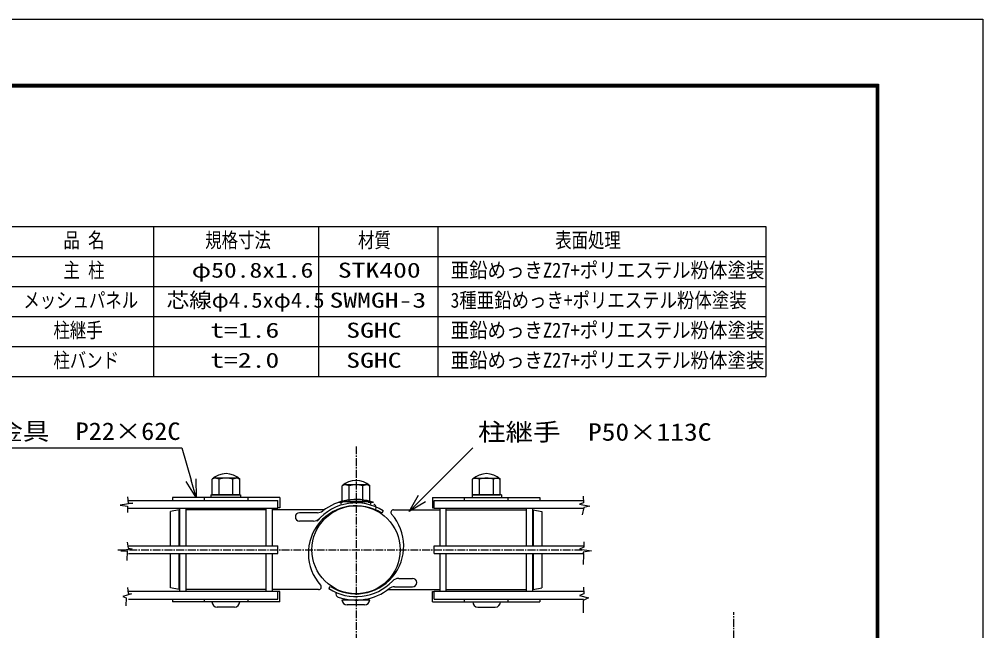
# Model space of a CAD drawing. Units: millimetres, scale not verified. Extents: x -1676 to 4264, y -2100 to 2100.
# Drawn here: x 2413 to 4264, y 925 to 2100 of the extents above; entities that cross this region are included whole.
import ezdxf
from ezdxf.enums import TextEntityAlignment as Align

# ---------------------------------------------------------------- set-up
doc = ezdxf.new("R2010")
doc.units = ezdxf.units.MM
doc.header["$LTSCALE"] = 20
doc.linetypes.add('USER2', pattern=[1.125, 0.75, -0.125, 0.125, -0.125])
for name, color, linetype, lineweight in [('0-2_1', 7, 'Continuous', 25), ('0-3_0', 7, 'Continuous', 25), ('0-4_EXTCNT-L', 1, 'Continuous', 25), ('0-6_2', 7, 'Continuous', 25)]:
    doc.layers.add(name, color=color, linetype=linetype, lineweight=lineweight)
doc.styles.add('ＭＳ ゴシック', font='')
doc.styles.get('ＭＳ ゴシック').set_extended_font_data('MS Gothic')

# ---------------------------------------------------------------- blocks, each defined once
blk = doc.blocks.new('_Open30')
at = {"layer": '0-3_0', "color": 4}
blk.add_line((0, 0), (-20, 0), dxfattribs=at)
blk.add_lwpolyline([(-20, 5.36), (0, 0), (-20, -5.36)], dxfattribs=at)

msp = doc.modelspace()

# ---------------------------------------------------------------- linework, layer by layer
at = {"layer": '0-2_1', "color": 4, "linetype": 'USER2'}
for p, q in [((3060.12, 1278.75), (3060.12, 509.77)), ((2601.87, 1080.28), (3497.02, 1080.28)), ((3785.43, 504.88), (3785.43, 960.06))]:
    msp.add_line(p, q, dxfattribs=at)
at = {"layer": '0-2_1'}
for p, q in [((2780.88, 1185.6), (2780.88, 1180.6)), ((2780.88, 1185.6), (2837.55, 1185.6)), ((2837.55, 1185.6), (2837.55, 1180.6)), ((3339.36, 1185.6), (3282.69, 1185.6)), ((3282.69, 1185.6), (3282.69, 1180.6)), ((3339.36, 1185.6), (3339.36, 1180.6)), ((2622.56, 1175.11), (2909.79, 1175.11)), ((2909.79, 1160.11), (2909.79, 1175.11)), ((3033.89, 1171.3), (3025.28, 1171.3)), ((3030.61, 1172.74), (3087.28, 1172.74)), ((3030.61, 1172.74), (3030.61, 1167.74)), ((3091.94, 1171.3), (3083.33, 1171.3)), ((3087.28, 1172.74), (3087.28, 1167.74)), ((3209.79, 1175.11), (3497.02, 1175.11)), ((3209.79, 1160.11), (3209.79, 1175.11)), ((2622.56, 1160.11), (2909.79, 1160.11)), ((2719.79, 1156.95), (2703.13, 1153.61)), ((2703.13, 1087.78), (2703.13, 1153.61)), ((2719.79, 1087.78), (2719.79, 1156.95)), ((2720.46, 1160.71), (2720.46, 1087.78)), ((2732.46, 1160.71), (2732.46, 1087.78)), ((2887.13, 1156.95), (2732.46, 1156.95)), ((2887.13, 1087.78), (2887.13, 1160.71)), ((2899.13, 1087.78), (2899.13, 1160.71)), ((2998.58, 1156.95), (2899.13, 1156.95)), ((2985.72, 1151.45), (2951.18, 1151.45)), ((3112.09, 1154.97), (3109.03, 1150.6)), ((3131.64, 1156.95), (3220.46, 1156.95)), ((3209.79, 1160.11), (3497.02, 1160.11)), ((3220.46, 1160.11), (3220.46, 1087.78)), ((3232.46, 1160.11), (3232.46, 1087.78)), ((3232.46, 1156.95), (3387.12, 1156.95)), ((3387.13, 1087.78), (3387.12, 1160.11)), ((3399.13, 1087.78), (3399.12, 1160.11)), ((3399.79, 1156.95), (3399.79, 1087.78)), ((3399.79, 1156.95), (3416.46, 1153.61)), ((3416.46, 1153.61), (3416.46, 1087.78)), ((2977.81, 1135.35), (2951.18, 1135.35)), ((2622.56, 1087.78), (2909.79, 1087.78)), ((2909.79, 1072.78), (2909.79, 1087.78)), ((3209.79, 1087.78), (3497.02, 1087.78)), ((3209.79, 1072.78), (3209.79, 1087.78)), ((2622.56, 1072.78), (2909.79, 1072.78)), ((2703.13, 1006.95), (2703.13, 1072.78)), ((2719.79, 1003.61), (2719.79, 1072.78)), ((2720.46, 1072.78), (2720.46, 1000.45)), ((2732.46, 1072.78), (2732.46, 1006.08)), ((2887.13, 1003.9), (2887.13, 1072.78)), ((2899.13, 1006.22), (2899.12, 1072.78)), ((3209.79, 1072.78), (3497.02, 1072.78)), ((3220.46, 1072.78), (3220.46, 1005.29)), ((3387.13, 1005.19), (3387.13, 1072.78)), ((3399.13, 1004.84), (3399.13, 1072.78)), ((3399.79, 1072.78), (3399.79, 1003.61)), ((3416.46, 1072.78), (3416.46, 1006.95)), ((3141.77, 1025.21), (3168.41, 1025.21)), ((2622.56, 1000.45), (2909.79, 1000.45)), ((2719.79, 1003.61), (2703.13, 1006.95)), ((2732.46, 1006.08), (2732.46, 1000.45)), ((2887.13, 1003.61), (2732.46, 1003.61)), ((2887.13, 1000.45), (2887.13, 1003.9)), ((2899.13, 1000.45), (2899.13, 1006.22)), ((2987.94, 1003.61), (2899.13, 1003.61)), ((2909.79, 985.45), (2909.79, 1000.45)), ((3007.49, 1005.59), (3010.55, 1009.96)), ((3121, 1003.61), (3220.46, 1003.61)), ((3133.86, 1009.11), (3168.41, 1009.11)), ((3209.79, 1000.45), (3497.02, 1000.45)), ((3209.79, 985.45), (3209.79, 1000.45)), ((3220.46, 1005.29), (3220.46, 1000.45)), ((3232.46, 1003.61), (3387.13, 1003.61)), ((3387.13, 1000.45), (3387.13, 1005.19)), ((3399.13, 1000.45), (3399.13, 1004.84)), ((3399.79, 1003.61), (3416.46, 1006.95)), ((2622.56, 985.45), (2909.79, 985.45)), ((3209.79, 985.45), (3497.02, 985.45))]:
    msp.add_line(p, q, dxfattribs=at)
at = {"layer": '0-2_1', "color": 4}
for p, q in [((2631.16, 1170.01), (2606.48, 1165.76)), ((2620.95, 1181.93), (2621.8, 1170.01)), ((2621.8, 1170.01), (2631.16, 1170.01)), ((2620.1, 1095.11), (2621.8, 1083.19)), ((3497.53, 1095.28), (3497.53, 1085.06)), ((3512, 1078.25), (3495.82, 1075.7)), ((3495.82, 1075.7), (3496.68, 1071.44)), ((3496.68, 1071.44), (3495.82, 1051.86)), ((2620.95, 1007.44), (2621.8, 996.37)), ((3496.68, 1008.44), (3497.53, 995.67)), ((2628.61, 995.52), (2611.58, 990.42)), ((2621.8, 996.37), (2628.61, 995.52)), ((3497.53, 995.67), (3489.01, 992.26)), ((3495.82, 982.9), (3495.82, 959.06))]:
    msp.add_line(p, q, dxfattribs=at)
for points in [[(3495.82, 1182.97), (3496.68, 1170.2), (3489.01, 1167.64), (3508.6, 1164.24), (3497.53, 1161.68), (3494.12, 1147.21)], [(2606.48, 1165.76), (2620.95, 1164.05), (2620.95, 1152.14)], [(2621.8, 1083.19), (2629.46, 1082.34), (2608.18, 1078.09)], [(2608.18, 1078.09), (2620.1, 1077.24), (2619.25, 1059.36)], [(3497.53, 1085.06), (3489.01, 1081.65), (3512, 1078.25)], [(2611.58, 990.42), (2618.39, 987.86), (2617.54, 972.54)], [(3489.01, 992.26), (3506.04, 988), (3495.82, 982.9)]]:
    msp.add_lwpolyline(points, dxfattribs=at)
at = {"layer": '0-2_1'}
msp.add_lwpolyline([(3232.46, 1072.78), (3232.46, 1004.76), (3232.46, 1000.45)], dxfattribs=at)
msp.add_circle((3059.79, 1080.28), 84.67, dxfattribs=at)
for centre, radius, start, end in [((2786.85, 1221.24), 3.33, 269.99984, 351.77771), ((2833.04, 1221.24), 3.33, 188.21078, 269.9999), ((3036.58, 1208.38), 3.33, 270, 351.77787), ((3082.77, 1208.38), 3.33, 188.21094, 270.00006), ((3287.2, 1221.24), 3.33, 270.00005, 351.78918), ((3333.39, 1221.24), 3.33, 188.22224, 270.00012), ((3059.79, 1073.28), 97, 57.37257, 140.21863), ((3059.79, 1073.28), 103.67, 70.695, 127.99264), ((3059.79, 1079.56), 91.33, 79.27688, 100.30576), ((3091.86, 1161.26), 6.67, 335.00104, 70.69495), ((2951.18, 1143.4), 8.05, 90, 270), ((3059.79, 1073.28), 91.67, 57.51066, 221.9879), ((2985.72, 1168.11), 16.67, 270, 307.99445), ((3059.79, 1087.28), 91.67, 237.51083, 41.98755), ((3131.64, 1151.95), 5, 90, 221.98676), ((2977.81, 1152.01), 16.67, 270, 316.15961), ((3059.79, 1087.28), 97, 237.37265, 316.15848), ((3141.77, 1008.55), 16.67, 90, 136.15803), ((3168.41, 1017.16), 8.05, 270, 90), ((2987.94, 1008.61), 5, 270, 41.98926), ((3059.79, 1087.28), 103.67, 250.69507, 307.99307), ((3133.86, 992.45), 16.67, 90, 127.99289), ((3027.72, 995.73), 6.67, 155.00094, 250.69502)]:
    msp.add_arc(centre, radius, start, end, dxfattribs=at)
at = {"layer": '0-3_0'}
for p, q in [((2294.86, 1701.62), (3846.67, 1701.62)), ((2670.66, 1701.62), (2670.66, 1413.14)), ((2987.9, 1701.62), (2987.9, 1413.14)), ((3217.15, 1701.62), (3217.15, 1413.14)), ((3846.67, 1701.62), (3846.67, 1413.14)), ((2294.86, 1643.93), (3846.67, 1643.93)), ((2294.86, 1586.23), (3846.67, 1586.23)), ((2294.86, 1528.53), (3846.67, 1528.53)), ((2294.86, 1470.83), (3846.67, 1470.83)), ((2294.86, 1413.14), (3846.67, 1413.14)), ((2913.42, 1180.6), (2707.42, 1180.6)), ((2707.42, 1180.6), (2707.42, 1175.11)), ((2768.42, 1175.11), (2768.42, 1180.6)), ((2837.55, 1180.6), (2780.88, 1180.6)), ((2852.42, 1175.11), (2852.42, 1180.6)), ((2913.42, 1180.6), (2913.42, 1160.6)), ((3206.82, 1180.6), (3412.82, 1180.6)), ((3206.82, 1180.6), (3206.82, 1160.6)), ((3267.82, 1175.11), (3267.82, 1180.6)), ((3282.69, 1180.6), (3339.36, 1180.6)), ((3351.82, 1175.11), (3351.82, 1180.6)), ((3412.82, 1180.6), (3412.82, 1175.11)), ((2913.42, 1160.6), (2910.45, 1160.6)), ((3206.82, 1160.6), (3209.79, 1160.6)), ((2720.46, 1003.61), (2719.79, 1003.61)), ((2913.42, 999.96), (2910.45, 999.96)), ((2913.42, 979.96), (2913.42, 999.96)), ((3206.82, 999.96), (3209.79, 999.96)), ((3206.82, 979.96), (3206.82, 999.96)), ((3399.13, 1003.61), (3399.79, 1003.61)), ((2707.42, 985.45), (2707.42, 979.96)), ((2768.42, 979.96), (2768.42, 985.45)), ((2852.42, 979.96), (2852.42, 985.45)), ((3032.72, 983.77), (3085.99, 983.77)), ((3267.82, 979.96), (3267.82, 985.45)), ((3351.82, 979.96), (3351.82, 985.45)), ((3412.82, 985.45), (3412.82, 979.96)), ((2913.42, 979.96), (2707.42, 979.96)), ((2836.29, 979.96), (2782.96, 979.96)), ((2826.34, 970.03), (2792.91, 970.03)), ((3076.07, 974.64), (3042.64, 974.64)), ((3206.82, 979.96), (3412.82, 979.96)), ((3283.95, 979.96), (3337.28, 979.96)), ((3293.9, 970.03), (3327.33, 970.03))]:
    msp.add_line(p, q, dxfattribs=at)
at = {"layer": '0-3_0', "color": 3}
msp.add_lwpolyline([(-1676.36, 2100), (4263.64, 2100), (4263.64, -2100), (-1676.36, -2100)], close=True, dxfattribs=at)
at = {"layer": '0-3_0'}
for points in [[(-1476.36, 1975), (4063.64, 1975), (4063.64, -1975), (-1476.36, -1975)], [(-1475.11, 1973.75), (4062.39, 1973.75), (4062.39, -1973.75), (-1475.11, -1973.75)], [(-1473.86, 1972.5), (4061.14, 1972.5), (4061.14, -1972.5), (-1473.86, -1972.5)], [(-1472.61, 1971.25), (4059.89, 1971.25), (4059.89, -1971.25), (-1472.61, -1971.25)], [(-1471.36, 1970), (4058.64, 1970), (4058.64, -1970), (-1471.36, -1970)]]:
    msp.add_lwpolyline(points, close=True, dxfattribs=at)
for centre, radius, start, end in [((2809.97, 1187.95), 38.59, 46.28845, 133.71123), ((3310.27, 1187.95), 38.59, 46.28873, 133.7115), ((3059.7, 1175.09), 38.59, 46.28861, 133.71139), ((3042.64, 984.6), 9.95, 184.74641, 270), ((3076.07, 984.6), 9.95, 270, 355.25359), ((2792.91, 979.98), 9.95, 180.14714, 269.99984), ((2826.34, 979.98), 9.95, 269.99984, 359.85295), ((3293.9, 979.98), 9.95, 180.147, 270.00012), ((3327.33, 979.98), 9.95, 270.00012, 359.85282)]:
    msp.add_arc(centre, radius, start, end, dxfattribs=at)
at = {"layer": '0-4_EXTCNT-L', "color": 4}
msp.add_line((3284.15, 1276.21), (3186.66, 1178.72), dxfattribs=at)
msp.add_lwpolyline([(2214.48, 1276.21), (2725.16, 1276.21), (2742.75, 1214.27)], dxfattribs=at)
at = {"layer": '0-6_2'}
for p, q in [((2783.3, 1185.96), (2783.3, 1215.84)), ((2787, 1217.91), (2783.43, 1215.85)), ((2833.06, 1217.91), (2786.87, 1217.91)), ((2796.63, 1185.96), (2796.63, 1215.84)), ((2823.3, 1185.96), (2823.3, 1215.84)), ((2833.06, 1217.91), (2836.63, 1215.84)), ((2836.63, 1185.96), (2836.63, 1215.84)), ((3036.6, 1205.04), (3033.03, 1202.98)), ((3082.79, 1205.04), (3036.6, 1205.04)), ((3082.79, 1205.04), (3086.36, 1202.98)), ((3287.18, 1217.91), (3283.61, 1215.84)), ((3283.61, 1185.96), (3283.61, 1215.84)), ((3287.18, 1217.91), (3333.37, 1217.91)), ((3296.94, 1185.96), (3296.94, 1215.84)), ((3323.61, 1185.96), (3323.61, 1215.84)), ((3333.24, 1217.91), (3336.81, 1215.85)), ((3336.94, 1185.96), (3336.94, 1215.84)), ((2836.63, 1185.96), (2783.3, 1185.96)), ((3033.03, 1173.1), (3033.03, 1202.98)), ((3046.36, 1173.1), (3046.36, 1202.98)), ((3073.03, 1173.1), (3073.03, 1202.98)), ((3086.36, 1173.1), (3086.36, 1202.98)), ((3283.61, 1185.96), (3336.94, 1185.96)), ((3086.36, 1173.1), (3033.03, 1173.1)), ((3046.02, 991.41), (3046.02, 990.15)), ((3072.69, 991.63), (3072.69, 990.15))]:
    msp.add_line(p, q, dxfattribs=at)
for centre, radius, start, end in [((2786.87, 1193.8), 24.11, 66.12571, 90.00011), ((2809.95, 1173.85), 44.06, 72.36196, 107.59179), ((2833.06, 1193.8), 24.11, 89.99984, 113.89236), ((3036.6, 1180.94), 24.11, 66.12587, 90.00027), ((3059.68, 1160.99), 44.06, 72.36212, 107.59195), ((3082.79, 1180.94), 24.11, 90, 113.89252), ((3287.18, 1193.8), 24.11, 66.1076, 90.00012), ((3310.29, 1173.85), 44.06, 72.40817, 107.63799), ((3333.37, 1193.8), 24.11, 89.99984, 113.87425)]:
    msp.add_arc(centre, radius, start, end, dxfattribs=at)

# ---------------------------------------------------------------- block references
at = {"layer": '0-4_EXTCNT-L', "xscale": 1.75, "yscale": 1.75}
for p, rotation in [((2752.32, 1180.6), 285.85654), ((3161.91, 1153.97), 225)]:
    msp.add_blockref('_Open30', p, dxfattribs=dict(at, rotation=rotation))

# ---------------------------------------------------------------- texts
at = {"layer": '0-2_1', "style": 'ＭＳ ゴシック'}
for s, height, width, p in [('品 名', 28.86, 0.8, (2497.71, 1652.27)), ('規格寸法', 28.89, 0.8, (2769.94, 1652.27)), ('材質', 28.89, 0.8, (3063.53, 1652.27)), ('表面処理', 28.89, 0.8, (3442.29, 1652.27)), ('主 柱', 28.86, 0.8, (2497.71, 1594.57)), ('φ50.8x1.6', 28.86, 1.25, (2744.1, 1594.57)), ('STK400', 28.89, 1.35, (3024.79, 1594.57)), ('亜鉛めっきZ27+ポリエステル粉体塗装', 28.89, 0.9, (3241.46, 1594.57)), ('メッシュパネル', 28.89, 0.8, (2420.58, 1536.87)), ('芯線φ4.5xφ4.5', 28.86, 1.1, (2695.9, 1536.87)), ('SWMGH-3', 28.89, 1.35, (3008.8, 1536.87)), ('3種亜鉛めっき+ポリエステル粉体塗装', 28.86, 0.85, (3241.46, 1536.87)), ('柱継手', 28.89, 0.8, (2478.33, 1479.17)), ('亜鉛めっきZ27+ポリエステル粉体塗装', 28.89, 0.9, (3241.46, 1479.17)), ('t=1.6', 28.89, 1.35, (2779.62, 1479.17)), ('SGHC', 28.89, 1.35, (3040.93, 1479.17)), ('柱バンド', 28.89, 0.8, (2478.33, 1421.48)), ('亜鉛めっきZ27+ポリエステル粉体塗装', 28.89, 0.9, (3241.46, 1421.48)), ('t=2.0', 28.89, 1.35, (2779.62, 1421.48)), ('SGHC', 28.89, 1.35, (3040.93, 1421.48))]:
    msp.add_text(s, height=height, dxfattribs=dict(at, width=width)).set_placement(p, align=Align.BOTTOM_LEFT)
at = {"layer": '0-4_EXTCNT-L', "color": 4, "style": 'ＭＳ ゴシック'}
for s, width, p in [('パネル金具\u3000P22×62C', 1.1, (2217.89, 1281.23)), ('柱継手\u3000P50×113C', 1.15, (3294.15, 1279.73))]:
    msp.add_text(s, height=33.67, dxfattribs=dict(at, width=width)).set_placement(p, align=Align.BOTTOM_LEFT)

doc.saveas('drawing.dxf')
